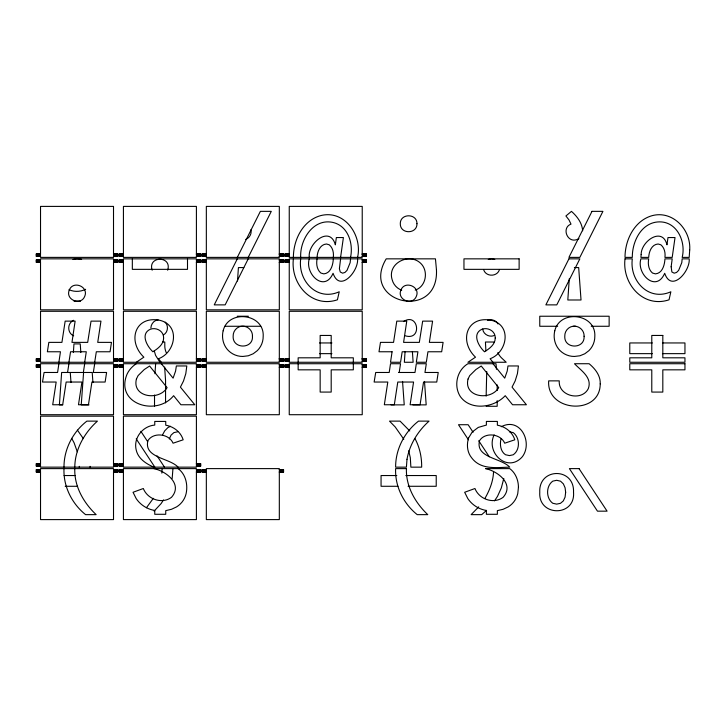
<?xml version="1.0" encoding="UTF-8"?>
<svg xmlns="http://www.w3.org/2000/svg" width="726" height="726" viewBox="0 0 726 726"><rect width="100%" height="100%" fill="white"/><g stroke="black" fill="none" stroke-linecap="round" stroke-linejoin="round"><path stroke-width="1.09" d="M73.38 352.546L73.961 343.897L80.241 343.897L80.831 352.546M154.965 373.727L155.636 363.726M405.081 351.466L404.355 362.265L413.13 362.265L412.386 351.466M486.738 371.503L486.148 396.151M237.502 280.998L238.418 267.585L243.809 267.585M357.564 258.846C358.789 271.043 339.841 293.141 333.071 273.285C324.513 293.132 304.53 273.829 309.276 258.846M357.564 257.385C362.646 235.496 344.596 209.351 320.583 215.64C302.76 220.604 293.377 239.961 293.386 257.385M569.275 278.766L567.814 299.992L581.027 299.992L578.676 267.585L574.366 267.585M293.386 258.846C290.309 283.775 311.581 308.432 337.409 299.811L339.233 291.77C317.035 301.689 297.696 280.79 300.7 258.846M74.787 467.154C74.95 449.376 84.397 432.75 97.438 421.125L86.875 421.125C72.845 432.043 63.897 449.276 63.988 467.154M74.787 468.615C74.161 486.347 83.581 502.755 96.15 514.643L85.586 514.643C71.82 503.608 63.253 486.375 63.988 468.615M79.243 467.154L79.306 466.337M161.825 473.116L162.152 468.615M493.535 471.991C493.163 481.347 489.596 490.286 484.977 498.326M90.042 467.154L90.106 466.337M172.18 478.434L172.951 468.615M300.7 257.385C299.702 239.435 313.786 217.246 334.014 222.71C348.489 226.857 353.426 243.981 350.54 257.385M309.276 257.385C307.416 243.591 329.822 224.751 335.358 244.825L336.356 237.547L343.398 237.547L340.585 257.385M350.54 258.846L350.15 262.658L347.01 270.381L344.914 272.468L342.572 273.167L340.258 271.996L339.405 268.702L340.585 258.846M500.94 438.976C499.769 444.493 500.377 451.336 505.477 454.73L509.398 455.592L513.191 454.794C520.315 450.002 519.988 437.678 513.273 432.66L509.398 431.761M333.316 257.385C333.878 252.92 332.889 247.775 329.241 244.798L326.491 244C319.985 244.39 317.271 251.795 317.08 257.385M333.316 258.846C333.034 264.736 330.947 273.212 323.85 273.874L320.892 273.058C316.826 269.682 316.137 263.765 317.08 258.846M58.888 362.265L60.458 351.765L47.372 351.765L48.842 342.373L61.928 342.373L65.158 321.128L75.132 321.128L71.965 342.373L87.692 342.373L91.04 321.128L100.959 321.128L97.729 342.373L111.468 342.373L110.053 351.765L96.322 351.765L94.689 362.265M58.888 363.726L57.581 372.474L44.086 372.474L42.498 382.039L56.174 382.039L52.708 404.754L62.69 404.754L66.157 382.039L81.938 382.039L78.481 404.754L88.454 404.754L91.921 382.039L105.125 382.039L106.595 372.474L93.327 372.474L94.689 363.726M84.688 362.265L86.285 351.765L70.558 351.765L68.925 362.265M84.688 363.726L83.354 372.474L61.637 372.474L59.405 404.872L62.708 404.872M67.563 372.474L68.925 363.726M399.191 372.474L400.552 363.726L390.515 363.726L389.209 372.474L375.714 372.474L374.126 382.039L387.802 382.039L384.335 404.754L394.318 404.754L397.784 382.039L413.566 382.039L410.108 404.754L420.082 404.754L423.548 382.039L436.753 382.039L438.223 372.474L424.955 372.474L426.316 363.726L416.316 363.726L414.982 372.474L398.656 372.474M150.881 327.934C151.017 323.996 154.084 320.148 158.132 319.867M167.652 270.199C172.434 255.616 147.378 255.597 152.17 270.199M503.808 478.434L501.321 487.945L497.519 496.321L494.542 500.849M494.161 434.874C485.304 452.643 507.773 473.561 522.439 456.618C533.047 442.234 520.17 416.66 501.258 426.734M169.312 438.976L171.046 435.137L173.886 432.605L177.77 431.761M237.302 257.385L260.371 211.357L271.288 211.357L248.219 257.385M237.302 258.846L214.243 304.875L225.16 304.875L248.219 258.846M162.533 434.874L164.711 430.854L167.906 427.596L170.492 426.298M163.513 499.951L161.127 503.572L154.112 511.104M499.279 270.199C496.648 276.815 486.402 276.869 483.797 270.199M146.434 507.746L153.349 498.326M478.688 506.893L471.129 514.643L481.692 514.643L486.547 510.396M136.306 362.265L143.866 357.183C126.986 341.111 135.018 315.42 159.711 320.284C180.583 325.076 175.756 352.382 158.477 358.753L161.344 362.265M73.671 320.293C67.11 323.043 67.082 333.08 73.671 335.811M403.493 321.573C418.43 311.808 422.568 341.029 405.29 335.811M163.386 334.958C168.005 332.562 168.786 325.793 165.174 322.153M85.632 289.311C80.522 291.834 74.261 292.124 69.061 289.701M415.227 290.101C426.098 286.643 428.748 271.097 420.781 263.411C409.346 252.167 387.003 263.211 392.14 279.664A15.219 15.219 0 0 0 399.654 289.302L401.723 290.101M487.6 320.284C491.393 318.886 496.139 320.193 497.991 323.95M494.125 335.584C489.297 337.572 483.135 334.287 482.708 328.96M488.262 259.463L491.538 258.846L494.787 259.463M72.89 259.5L76.892 258.846L81.63 259.363M80.513 301.181L74.034 301.199M40.529 253.882L36.3 253.882L36.3 256.36L40.529 256.36M123.429 253.882L119.209 253.882L119.209 256.36L123.429 256.36M206.338 253.882L202.109 253.882L202.109 256.36L206.338 256.36M289.247 253.882L285.019 253.882L285.019 256.36L289.247 256.36M36.3 254.055L40.529 254.055M113.51 254.055L117.748 254.055M119.209 254.055L123.429 254.055M196.419 254.055L200.657 254.055M202.109 254.055L206.338 254.055M279.329 254.055L283.557 254.055M285.019 254.055L289.247 254.055M362.238 254.055L366.467 254.055M36.3 254.608L40.529 254.608L40.529 206.402L113.51 206.402L113.51 254.608L117.748 254.608M119.209 254.608L123.429 254.608L123.429 206.402L196.41 206.402L196.419 254.608L200.657 254.608M202.109 254.608L206.338 254.608L206.338 206.402L279.319 206.402L279.329 254.608L283.557 254.608M285.019 254.608L289.247 254.608L289.247 206.402L362.229 206.402L362.238 254.608L366.467 254.608M36.3 255.634L40.529 255.634L40.529 257.385L113.51 257.385L113.51 255.634L117.748 255.634M119.209 255.634L123.429 255.634L123.429 257.385L196.41 257.385L196.41 255.634L200.657 255.634M202.109 255.634L206.338 255.634L206.338 257.385L279.319 257.385L279.319 255.634L283.557 255.634M285.019 255.634L289.247 255.634L289.247 257.385L362.229 257.385L362.229 255.634L366.467 255.634M36.3 256.187L40.529 256.187M113.51 256.187L117.748 256.187M119.209 256.187L123.429 256.187M196.41 256.187L200.657 256.187M202.109 256.187L206.338 256.187M279.319 256.187L283.557 256.187M285.019 256.187L289.247 256.187M362.229 256.187L366.467 256.187M113.51 256.36L117.748 256.36L117.748 253.882L113.51 253.882L113.51 254.608M196.41 256.36L200.657 256.36L200.657 253.882L196.419 253.882L196.419 254.608M279.319 256.36L283.557 256.36L283.557 253.882L279.329 253.882L279.329 254.608M362.229 256.36L366.467 256.36L366.467 253.882L362.238 253.882L362.238 254.608M40.529 259.863L36.3 259.863L36.3 262.349L40.529 262.349M113.51 259.863L117.748 259.863L117.748 262.349L113.51 262.349M123.429 259.863L119.209 259.863L119.209 262.349L123.429 262.349M196.41 259.863L200.657 259.863L200.657 262.349L196.41 262.349M206.338 259.863L202.109 259.863L202.109 262.349L206.338 262.349M279.319 259.863L283.557 259.863L283.557 262.349L279.319 262.349M289.247 259.863L285.019 259.863L285.019 262.349L289.247 262.349M362.229 259.863L366.467 259.863L366.467 262.349L362.229 262.349M36.3 260.044L40.529 260.044M113.51 260.044L117.748 260.044M119.209 260.044L123.429 260.044M196.41 260.044L200.657 260.044M202.109 260.044L206.338 260.044M279.319 260.044L283.557 260.044M285.019 260.044L289.247 260.044M362.229 260.044L366.467 260.044M36.3 260.598L40.529 260.598L40.529 258.846L113.51 258.846L113.51 260.598L117.748 260.598M119.209 260.598L123.429 260.598L123.429 258.846L196.41 258.846L196.41 260.598L200.657 260.598M202.109 260.598L206.338 260.598L206.338 258.846L279.319 258.846L279.319 260.598L283.557 260.598M285.019 260.598L289.247 260.598L289.247 258.846L362.229 258.846L362.229 260.598L366.467 260.598M36.3 261.614L40.529 261.614L40.529 309.83L113.51 309.83L113.51 261.614L117.748 261.614M119.209 261.614L123.429 261.614L123.429 309.83L196.41 309.83L196.41 261.614L200.657 261.614M202.109 261.614L206.338 261.614L206.338 309.83L279.319 309.83L279.319 261.614L283.557 261.614M285.019 261.614L289.247 261.614L289.247 309.83L362.229 309.83L362.229 261.614L366.467 261.614M36.3 262.168L40.529 262.168M113.51 262.168L117.748 262.168M119.209 262.168L123.429 262.168M196.41 262.168L200.657 262.168M202.109 262.168L206.338 262.168M279.319 262.168L283.557 262.168M285.019 262.168L289.247 262.168M362.229 262.168L366.467 262.168M237.23 316.237L248.419 316.237M224.924 326.273L260.734 326.273M557.668 326.273L539.763 326.273L539.763 316.237L609.141 316.237L609.141 326.273L591.236 326.273M573.34 326.273L575.573 326.273M162.597 342.019L164.793 342.019L164.793 345.249A17.088 17.088 0 0 0 166.227 352.582M494.224 342.019L485.44 342.019L485.885 350.812M319.54 342.953L331.927 342.953M652.293 342.953L629.778 342.953L629.778 353.644L652.293 353.644M662.43 342.953L684.954 342.953L684.954 353.644L662.43 353.644M319.54 353.644L331.927 353.644M40.529 358.762L36.3 358.762L36.3 361.249L40.529 361.249M113.51 358.762L117.748 358.762L117.748 361.249L113.51 361.249M123.429 358.762L119.209 358.762L119.209 361.249L123.429 361.249M206.338 358.762L202.109 358.762L202.109 361.249L206.338 361.249M279.329 358.762L283.557 358.762L283.557 361.249L279.319 361.249M289.247 358.762L285.019 358.762L285.019 361.249L289.247 361.249M362.238 358.762L366.467 358.762L366.467 361.249L362.229 361.249M36.3 358.943L40.529 358.943M113.51 358.943L117.748 358.943M119.209 358.943L123.429 358.943M196.419 358.943L200.657 358.943M202.109 358.943L206.338 358.943M279.329 358.943L283.557 358.943M285.019 358.943L289.247 358.943M362.238 358.943L366.467 358.943M36.3 359.497L40.529 359.497L40.529 311.291L113.51 311.291L113.51 359.497L117.748 359.497M119.209 359.497L123.429 359.497L123.429 311.291L196.41 311.291L196.419 359.497L200.657 359.497M202.109 359.497L206.338 359.497L206.338 311.291L279.319 311.291L279.329 359.497L283.557 359.497M285.019 359.497L289.247 359.497L289.247 311.291L362.229 311.291L362.238 359.497L366.467 359.497M36.3 360.513L40.529 360.513L40.529 362.265L113.51 362.265L113.51 360.513L117.748 360.513M119.209 360.513L123.429 360.513L123.429 362.265L196.41 362.265L196.41 360.513L200.657 360.513M202.109 360.513L206.338 360.513L206.338 362.265L279.319 362.265L279.319 360.513L283.557 360.513M285.019 360.513L289.247 360.513L289.247 362.265L362.229 362.265L362.229 360.513L366.467 360.513M36.3 361.076L40.529 361.076M113.51 361.076L117.748 361.076M119.209 361.076L123.429 361.076M196.41 361.076L200.657 361.076M202.109 361.076L206.338 361.076M279.319 361.076L283.557 361.076M285.019 361.076L289.247 361.076M362.229 361.076L366.467 361.076M196.41 361.249L200.657 361.249L200.657 358.762L196.419 358.762L196.419 359.497M40.529 364.751L36.3 364.751L36.3 367.229L40.529 367.229M113.51 364.751L117.748 364.751L117.748 367.229L113.51 367.229M123.429 364.751L119.209 364.751L119.209 367.229L123.429 367.229M196.41 364.751L200.657 364.751L200.657 367.229L196.41 367.229M206.338 364.751L202.109 364.751L202.109 367.229L206.338 367.229M279.319 364.751L283.557 364.751L283.557 367.229L279.319 367.229M289.247 364.751L285.019 364.751L285.019 367.229L289.247 367.229M362.229 364.751L366.467 364.751L366.467 367.229L362.229 367.229M36.3 364.924L40.529 364.924M113.51 364.924L117.748 364.924M119.209 364.924L123.429 364.924M196.41 364.924L200.657 364.924M202.109 364.924L206.338 364.924M279.319 364.924L283.557 364.924M285.019 364.924L289.247 364.924M362.229 364.924L366.467 364.924M36.3 365.477L40.529 365.477L40.529 363.726L113.51 363.726L113.51 365.477L117.748 365.477M119.209 365.477L123.429 365.477L123.429 363.726L196.41 363.726L196.41 365.477L200.657 365.477M202.109 365.477L206.338 365.477L206.338 363.726L279.319 363.726L279.319 365.477L283.557 365.477M285.019 365.477L289.247 365.477L289.247 363.726L362.229 363.726L362.229 365.477L366.467 365.477M36.3 366.503L40.529 366.503L40.529 414.709L113.51 414.709L113.51 366.503L117.748 366.503M119.209 366.503L123.429 366.503L123.429 414.709L196.41 414.709L196.41 366.503L200.657 366.503M202.109 366.503L206.338 366.503L206.338 414.709L279.319 414.709L279.319 366.503L283.557 366.503M285.019 366.503L289.247 366.503L289.247 414.709L362.229 414.709L362.229 366.503L366.467 366.503M36.3 367.057L40.529 367.057M113.51 367.057L117.748 367.057M119.209 367.057L123.429 367.057M196.41 367.057L200.657 367.057M202.109 367.057L206.338 367.057M279.319 367.057L283.557 367.057M285.019 367.057L289.247 367.057M362.229 367.057L366.467 367.057M89.008 404.872L81.239 404.872L83.581 372.474L92.211 372.474L92.937 382.529M391.033 404.872L404.237 404.872L402.54 381.413M412.867 404.872L426.189 404.872L424.492 381.413M486.148 406.279L497.183 406.279L497.183 400.652M40.529 463.651L36.3 463.651L36.3 466.137L40.529 466.137M123.429 463.651L119.209 463.651L119.209 466.137L123.429 466.137M36.3 463.832L40.529 463.832M113.51 463.832L117.748 463.832M119.209 463.832L123.429 463.832M196.419 463.832L200.657 463.832M36.3 464.386L40.529 464.386L40.529 416.17L113.51 416.17L113.51 464.386L117.748 464.386M119.209 464.386L123.429 464.386L123.429 416.17L196.41 416.17L196.419 464.386L200.657 464.386M36.3 465.402L40.529 465.402L40.529 467.154L113.51 467.154L113.51 465.402L117.748 465.402M119.209 465.402L123.429 465.402L123.429 467.154L196.41 467.154L196.41 465.402L200.657 465.402M36.3 465.956L40.529 465.956M113.51 465.956L117.748 465.956M119.209 465.956L123.429 465.956M196.41 465.956L200.657 465.956M113.51 466.137L117.748 466.137L117.748 463.651L113.51 463.651L113.51 464.386M196.41 466.137L200.657 466.137L200.657 463.651L196.419 463.651L196.419 464.386M40.529 469.64L36.3 469.64L36.3 472.118L40.529 472.118M113.51 469.64L117.748 469.64L117.748 472.118L113.51 472.118M123.429 469.64L119.209 469.64L119.209 472.118L123.429 472.118M196.41 469.64L200.657 469.64L200.657 472.118L196.41 472.118M206.338 469.64L202.109 469.64L202.109 472.118L206.338 472.118M279.319 469.64L283.557 469.64L283.557 472.118L279.319 472.118M36.3 469.813L40.529 469.813M113.51 469.813L117.748 469.813M119.209 469.813L123.429 469.813M196.41 469.813L200.657 469.813M202.109 469.813L206.338 469.813M279.319 469.813L283.557 469.813M36.3 470.366L40.529 470.366L40.529 468.615L113.51 468.615L113.51 470.366L117.748 470.366M119.209 470.366L123.429 470.366L123.429 468.615L196.41 468.615L196.41 470.366L200.657 470.366M202.109 470.366L206.338 470.366L206.338 468.615L279.319 468.615L279.319 470.366L283.557 470.366M36.3 471.392L40.529 471.392L40.529 519.598L113.51 519.598L113.51 471.392L117.748 471.392M119.209 471.392L123.429 471.392L123.429 519.598L196.41 519.598L196.41 471.392L200.657 471.392M202.109 471.392L206.338 471.392L206.338 519.598L279.319 519.598L279.319 471.392L283.557 471.392M36.3 471.945L40.529 471.945M113.51 471.945L117.748 471.945M119.209 471.945L123.429 471.945M196.41 471.945L200.657 471.945M202.109 471.945L206.338 471.945M279.319 471.945L283.557 471.945M64.069 475.539L75.322 475.539M396.823 475.539L381.059 475.539L381.059 486.284L397.948 486.284M405.825 475.539L436.226 475.539L436.226 486.284L408.076 486.284M65.195 486.284L77.582 486.284M153.894 467.154C146.189 463.887 138.103 458.669 136.189 449.929C133.257 437.95 142.668 426.071 154.756 425.073L154.756 421.425L165.737 421.425L165.737 425.191C173.65 426.561 180.783 431.979 183.17 439.802L173.069 443.205C169.067 433.676 153.413 431.816 147.886 440.709C143.684 458.006 169.394 457.807 178.115 467.154M153.894 468.615C166.218 471.238 183.133 484.197 171.49 497.319C161.971 504.425 147.541 499.297 143.312 488.516L133.04 492.273L136.207 498.617A27.806 27.806 0 0 0 154.756 510.46L154.756 514.289L165.737 514.289L165.737 510.641L171.499 509.289L176.59 506.884A21.118 21.118 0 0 0 186.119 493.653C188.025 484.696 185.792 474.232 178.115 468.615M409.763 430.954L400.071 421.125L389.508 421.125L395.198 426.952L403.801 439.248M77.41 430.128L83.372 438.631M492.972 362.265L490.095 358.753C507.383 352.382 512.211 325.076 491.33 320.284C466.646 315.42 458.614 341.111 475.494 357.183L467.934 362.265L506.203 362.265L501.612 357.982A17.088 17.088 0 0 1 497.855 352.582M492.972 363.726L504.733 378.155L507.211 371.068L507.982 365.958L518.428 365.958L517.429 373.618L515.142 380.987L512.039 387.121L526.414 404.754L512.556 404.754L505.232 395.688C494.107 407.685 470.947 411.116 460.393 396.668C453.405 385.969 456.845 370.26 467.934 363.726L496.04 363.726L496.421 369.289M161.344 363.726L173.106 378.155L175.583 371.068L176.354 365.958L186.8 365.958L185.802 373.618L183.515 380.987L180.411 387.121L194.786 404.754L180.928 404.754L173.605 395.688C156.598 416.896 114.59 403.946 127.077 374.117A24.983 24.983 0 0 1 136.316 363.726M473.107 432.26L468.134 424.719L458.505 424.719L468.461 439.811M478.706 440.755L489.279 456.781M140.862 431.317L147.696 441.689M157.034 455.837L164.493 467.154M136.207 438.867L154.865 467.154M159.965 362.265L155.573 355.368L154.257 350.812M71.692 438.359L74.079 442.778L77.301 451.79M415 438.631C419.701 447.379 421.815 457.271 421.67 467.154L410.871 467.154L410.317 457.698L408.702 450.81M582.651 230.768C582.125 222.946 577.125 216.384 571.453 211.366L565.908 215.976L568.957 219.86L570.999 224.125C561.452 227.592 567.06 242.883 576.571 239.68A8.549 8.549 0 0 0 578.912 238.618M250.887 229.824L251.16 231.703A8.549 8.549 0 0 1 245.742 239.408M70.259 372.474L70.994 382.529M164.639 367.066L165.555 380.397L165.555 402.903M362.229 358.744L362.238 359.497M279.319 358.744L279.329 359.497M113.51 358.744L113.51 359.497M497.183 384.898L497.183 390.524M353.326 362.265L353.326 357.809L331.192 357.809L331.192 335.448L320.157 335.448L320.157 357.809L298.15 357.809L298.15 362.265M353.326 363.726L353.326 369.833L331.192 369.833L331.192 392.076L320.157 392.076L320.157 369.833L298.15 369.833L298.15 363.726M187.499 258.846L187.499 269.346L132.332 269.346L132.332 258.846M154.52 395.026L154.52 406.279M671.151 266.769L671.886 271.996L674.2 273.167L676.541 272.468L678.638 270.381L681.778 262.658L682.168 258.846L689.192 258.846C690.417 271.043 671.468 293.141 664.698 273.285C656.141 293.132 636.158 273.829 640.904 258.846L648.708 258.846C647.764 263.765 648.454 269.682 652.52 273.058L655.478 273.874C662.575 273.212 664.662 264.736 664.943 258.846L672.212 258.846L671.151 266.769M689.7 249.989L689.192 257.385L682.168 257.385C686.134 241.912 677.186 221.503 659.235 221.875C641.403 222.22 632.092 241.595 632.319 257.385L625.013 257.385C625.004 239.961 634.388 220.604 652.211 215.64C672.866 210.168 691.197 229.915 689.7 249.989M625.013 258.846C621.937 283.775 643.209 308.432 669.036 299.811L670.86 291.77C648.663 301.689 629.324 280.79 632.319 258.846L625.013 258.846M406.996 459.286L406.415 467.154L395.616 467.154C395.525 449.276 404.473 432.043 418.503 421.125L429.066 421.125C417.913 431.062 409.6 444.466 406.996 459.286M406.415 468.615C405.789 486.347 415.208 502.755 427.777 514.643L417.214 514.643C403.447 503.608 394.88 486.375 395.616 468.615L406.415 468.615M436.453 269.763C438.921 321.745 359.479 303.041 386.214 258.846L435.446 258.846L436.453 269.763M573.522 492.273C575.573 517.03 538.12 516.749 539.772 492.273C538.438 467.471 574.702 467.072 573.522 492.273M641.158 254.563L640.904 257.385L648.708 257.385C648.899 251.795 651.612 244.39 658.119 244L660.869 244.798C664.517 247.775 665.506 252.92 664.943 257.385L672.212 257.385L675.026 237.547L667.984 237.547L666.985 244.825C662.393 226.149 640.931 241.395 641.158 254.563M518.437 487.4L517.747 493.653A21.118 21.118 0 0 1 508.218 506.884L503.127 509.289L497.364 510.641L497.364 514.289L486.384 514.289L486.384 510.469A27.806 27.806 0 0 1 467.834 498.617L464.667 492.273L474.94 488.516C479.169 499.297 493.589 504.425 503.118 497.319C514.761 484.197 497.845 471.238 485.522 468.615L509.743 468.615C515.587 472.907 518.455 480.285 518.437 487.4M565.654 492.273L565.064 497.165L563.303 500.931L560.472 503.327L556.67 504.125L552.758 503.263C545.888 498.317 545.843 486.03 552.795 481.138L556.67 480.294L560.545 481.193L563.367 483.879L565.082 487.763L565.654 492.273M600.221 383.863C600.248 415.762 546.36 412.132 548.684 380.869L559.256 380.869C558.022 396.16 581.771 401.759 588.296 388.637C592.498 377.565 580.991 370.559 574.493 363.726L589.113 363.726C595.138 368.735 600.647 375.596 600.221 383.863M223.145 330.811C221.448 337.817 223.29 345.485 228.436 350.631A20.192 20.192 0 0 0 242.883 356.448L248.31 355.776L253.183 353.771L257.322 350.631A19.847 19.847 0 0 0 263.193 336.256C264.382 313.559 228.327 309.031 223.145 330.811M554.773 330.811C553.076 337.817 554.918 345.485 560.064 350.631A20.192 20.192 0 0 0 574.511 356.448L579.938 355.776L584.811 353.771L588.949 350.631A19.847 19.847 0 0 0 594.821 336.256C596.01 313.559 559.955 309.031 554.773 330.811M136.415 379.026C131.769 397.331 159.067 401.188 167.089 387.63L149.61 366.022L144.247 369.543L138.085 375.614L136.415 379.026M468.043 379.026C463.397 397.331 490.694 401.188 498.717 387.63L481.238 366.022L475.875 369.543L469.713 375.614L468.043 379.026M392.085 351.765L390.515 362.265L400.552 362.265L402.186 351.765L417.913 351.765L416.316 362.265L426.316 362.265L427.95 351.765L441.68 351.765L443.096 342.373L429.356 342.373L432.587 321.128L422.668 321.128L419.319 342.373L403.592 342.373L406.76 321.128L396.786 321.128L393.556 342.373L380.469 342.373L378.999 351.765L392.085 351.765M163.613 338.026C163.622 344.505 157.823 348.643 152.877 351.774C147.042 346.32 140.036 333.86 150.346 329.232C156.38 327.009 163.922 331.192 163.613 338.026M495.241 338.026C495.25 344.505 489.451 348.643 484.505 351.774C478.67 346.32 471.664 333.86 481.973 329.232C488.008 327.009 495.549 331.192 495.241 338.026M252.457 336.256C253.374 349.369 232.393 349.215 233.146 336.256A9.774 9.774 0 0 1 239.135 326.863C245.497 324.232 252.839 329.341 252.457 336.256M584.085 336.256C585.002 349.369 564.02 349.215 564.774 336.256A9.774 9.774 0 0 1 570.763 326.863C577.125 324.232 584.466 329.341 584.085 336.256M468.551 437.987C466.5 444.684 467.136 452.334 471.7 457.879C480.866 470.085 496.457 467.453 509.743 467.154C501.022 457.807 475.312 458.006 479.514 440.709C485.041 431.816 500.695 433.676 504.697 443.205L514.798 439.802C512.411 431.979 505.278 426.561 497.364 425.191L497.364 421.425L486.384 421.425L486.384 425.073L478.28 427.405L472.272 431.943L468.551 437.987M69.269 290.11C65.104 299.856 80.967 306.172 84.742 296.281C88.926 286.552 72.972 280.145 69.269 290.11M400.897 290.11C396.732 299.856 412.595 306.172 416.37 296.281C420.554 286.552 404.6 280.145 400.897 290.11M416.969 223.69C417.232 234.344 399.999 234.38 400.298 223.69C400.126 213.163 417.123 213.19 416.969 223.69M591.999 211.357L568.93 257.385L579.847 257.385L602.916 211.357L591.999 211.357M568.93 258.846L545.87 304.875L556.788 304.875L579.847 258.846L568.93 258.846M519.126 258.846L463.959 258.846L463.959 269.346L519.126 269.346L519.126 258.846M662.82 335.448L651.785 335.448L651.785 357.809L629.778 357.809L629.778 362.265L684.954 362.265L684.954 357.809L662.82 357.809L662.82 335.448M684.954 363.726L629.778 363.726L629.778 369.833L651.785 369.833L651.785 392.076L662.82 392.076L662.82 369.833L684.954 369.833L684.954 363.726M579.03 468.615L569.402 468.615L597.471 511.168L607.09 511.168L579.03 468.615"/></g></svg>
